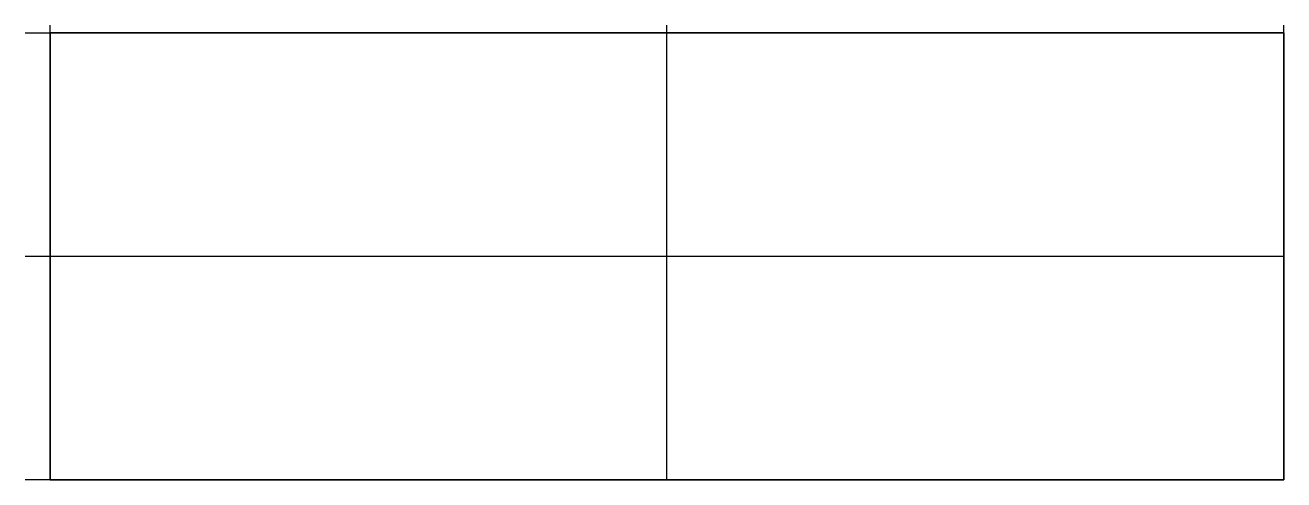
# Model space of a CAD drawing. Extents: x -4 to 196, y -71 to 1.
import ezdxf

# ---------------------------------------------------------------- set-up
doc = ezdxf.new("R2010")
doc.units = 0
doc.layers.get('0').update_dxf_attribs({"linetype": 'CONTINUOUS'})

msp = doc.modelspace()

# ---------------------------------------------------------------- linework, layer by layer
at = {"linetype": 'CONTINUOUS'}
for p, q in [((-3.97, 0), (196, 0)), ((0, -71), (0, 1.24)), ((196, 0), (0, 0)), ((0, 0), (0, -71)), ((0, 0), (196, 0)), ((0, -71), (0, 0)), ((196, 0), (0, 0)), ((0, 0), (0, -71)), ((98, -71), (98, 1.24)), ((196, -71), (196, 1.24)), ((196, -71), (196, 0)), ((196, 0), (196, -71)), ((196, 0), (196, -71)), ((196, 0), (196, -71)), ((196, -71), (196, 0)), ((196, -35.5), (-3.97, -35.5)), ((196, -71), (-3.97, -71)), ((0, -71), (196, -71)), ((196, -71), (0, -71)), ((196, -71), (0, -71)), ((0, -71), (196, -71))]:
    msp.add_line(p, q, dxfattribs=at)

doc.saveas('drawing.dxf')
